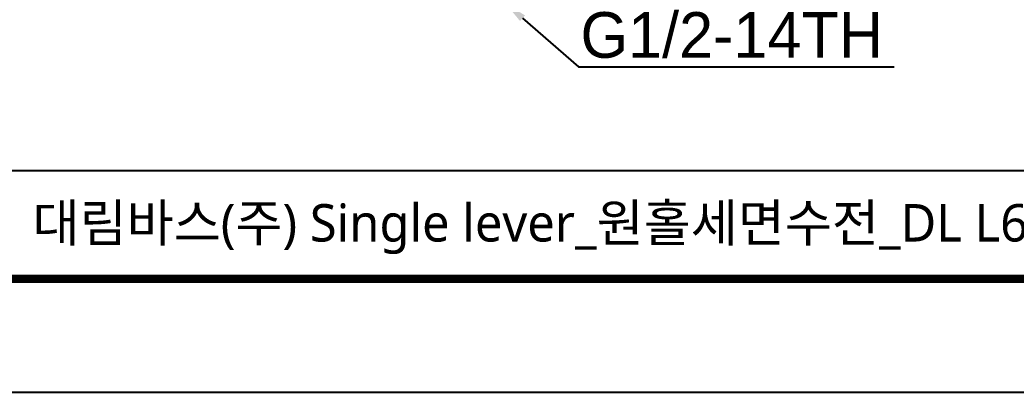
# Model space of a CAD drawing. Extents: x 857 to 1647, y 4681 to 5260.
# Drawn here: x 1008.6 to 1226.4, y 4681.2 to 4762.7 of the extents above; entities that cross this region are included whole.
import ezdxf
from ezdxf import colors
from ezdxf.entities.mleader import LeaderData, LeaderLine
from ezdxf.math import Vec2, Vec3

# ---------------------------------------------------------------- set-up
doc = ezdxf.new("R2010")
doc.units = 0
doc.header["$LTSCALE"] = 30
doc.header["$MEASUREMENT"] = 0
doc.layers.get('0').update_dxf_attribs({"linetype": 'CONTINUOUS'})
doc.styles.add('Daelim Dimension', font='NanumGothic.ttf')
doc.styles.get("Standard").update_dxf_attribs({"font": 'SYMBOL'})

msp = doc.modelspace()

# ---------------------------------------------------------------- linework, layer by layer
at = {"color": 5}
msp.add_line((869.56, 4729.67), (1505.57, 4729.67), dxfattribs=at)
at = {"ltscale": 0.5}
msp.add_lwpolyline([(856.86, 4681.18), (1646.74, 4681.18), (1646.74, 5259.94), (856.86, 5259.94)], close=True, dxfattribs=at)
at = {"color": 5, "linetype": 'ByBlock', "lineweight": 200, "const_width": 1.82}
msp.add_lwpolyline([(869.56, 4705.96), (1633.96, 4705.96), (1633.96, 5246.5), (869.56, 5246.5)], close=True, dxfattribs=at)

# ---------------------------------------------------------------- texts
at = {"color": 2, "insert": (1011.36, 4722.33), "char_height": 8.198, "width": 362.8925, "attachment_point": 1, "style": 'Daelim Dimension'}
msp.add_mtext('대림바스(주) Single lever_원홀세면수전_DL L6610', dxfattribs=at)

# ---------------------------------------------------------------- leaders
at = {"ltscale": 0.5}
ml = msp.add_multileader_mtext('Standard', dxfattribs=at)
ml.set_content('{\\f나눔고딕|b0|i0|c129|p50;G1/2-14TH}', color=256)
ml.set_leader_properties(color=5)
ml.build(insert=Vec2(0, 0))
ml.multileader.update_dxf_attribs({"text_left_attachment_type": 6, "text_right_attachment_type": 6, "dogleg_length": 0.36, "arrow_head_size": 5})
ctx = ml.context
ctx.base_point, ctx.char_height, ctx.arrow_head_size, ctx.landing_gap_size, ctx.plane_origin = Vec3(1131.07, 4752.35), 10, 5, 0.09, Vec3(1115.53, 4764.76)
ctx.left_attachment, ctx.right_attachment = 6, 6
notes = []
notes.append((ctx, [(0, (1, 1, 0), (1130.71, 4752.35), (1, 0), 0.36, [(0, [(1114.71, 4766.31)], 0, [])])]))
ctx.mtext.insert, ctx.mtext.flow_direction = Vec3(1131.16, 4764.35), 5
for ctx, leaders in notes:
    for number, flags, end, landing, length, lines in leaders:
        leader = LeaderData()
        leader.index, (leader.has_last_leader_line, leader.has_dogleg_vector, leader.attachment_direction) = number, flags
        leader.last_leader_point, leader.dogleg_vector, leader.dogleg_length = Vec3(end), Vec3(landing), length
        for number, points, colour, breaks in lines:
            line = LeaderLine()
            line.index, line.vertices, line.color, line.breaks = number, Vec3.list(points), colors.encode_raw_color(colour), breaks
            leader.lines.append(line)
        ctx.leaders.append(leader)

doc.saveas('drawing.dxf')
